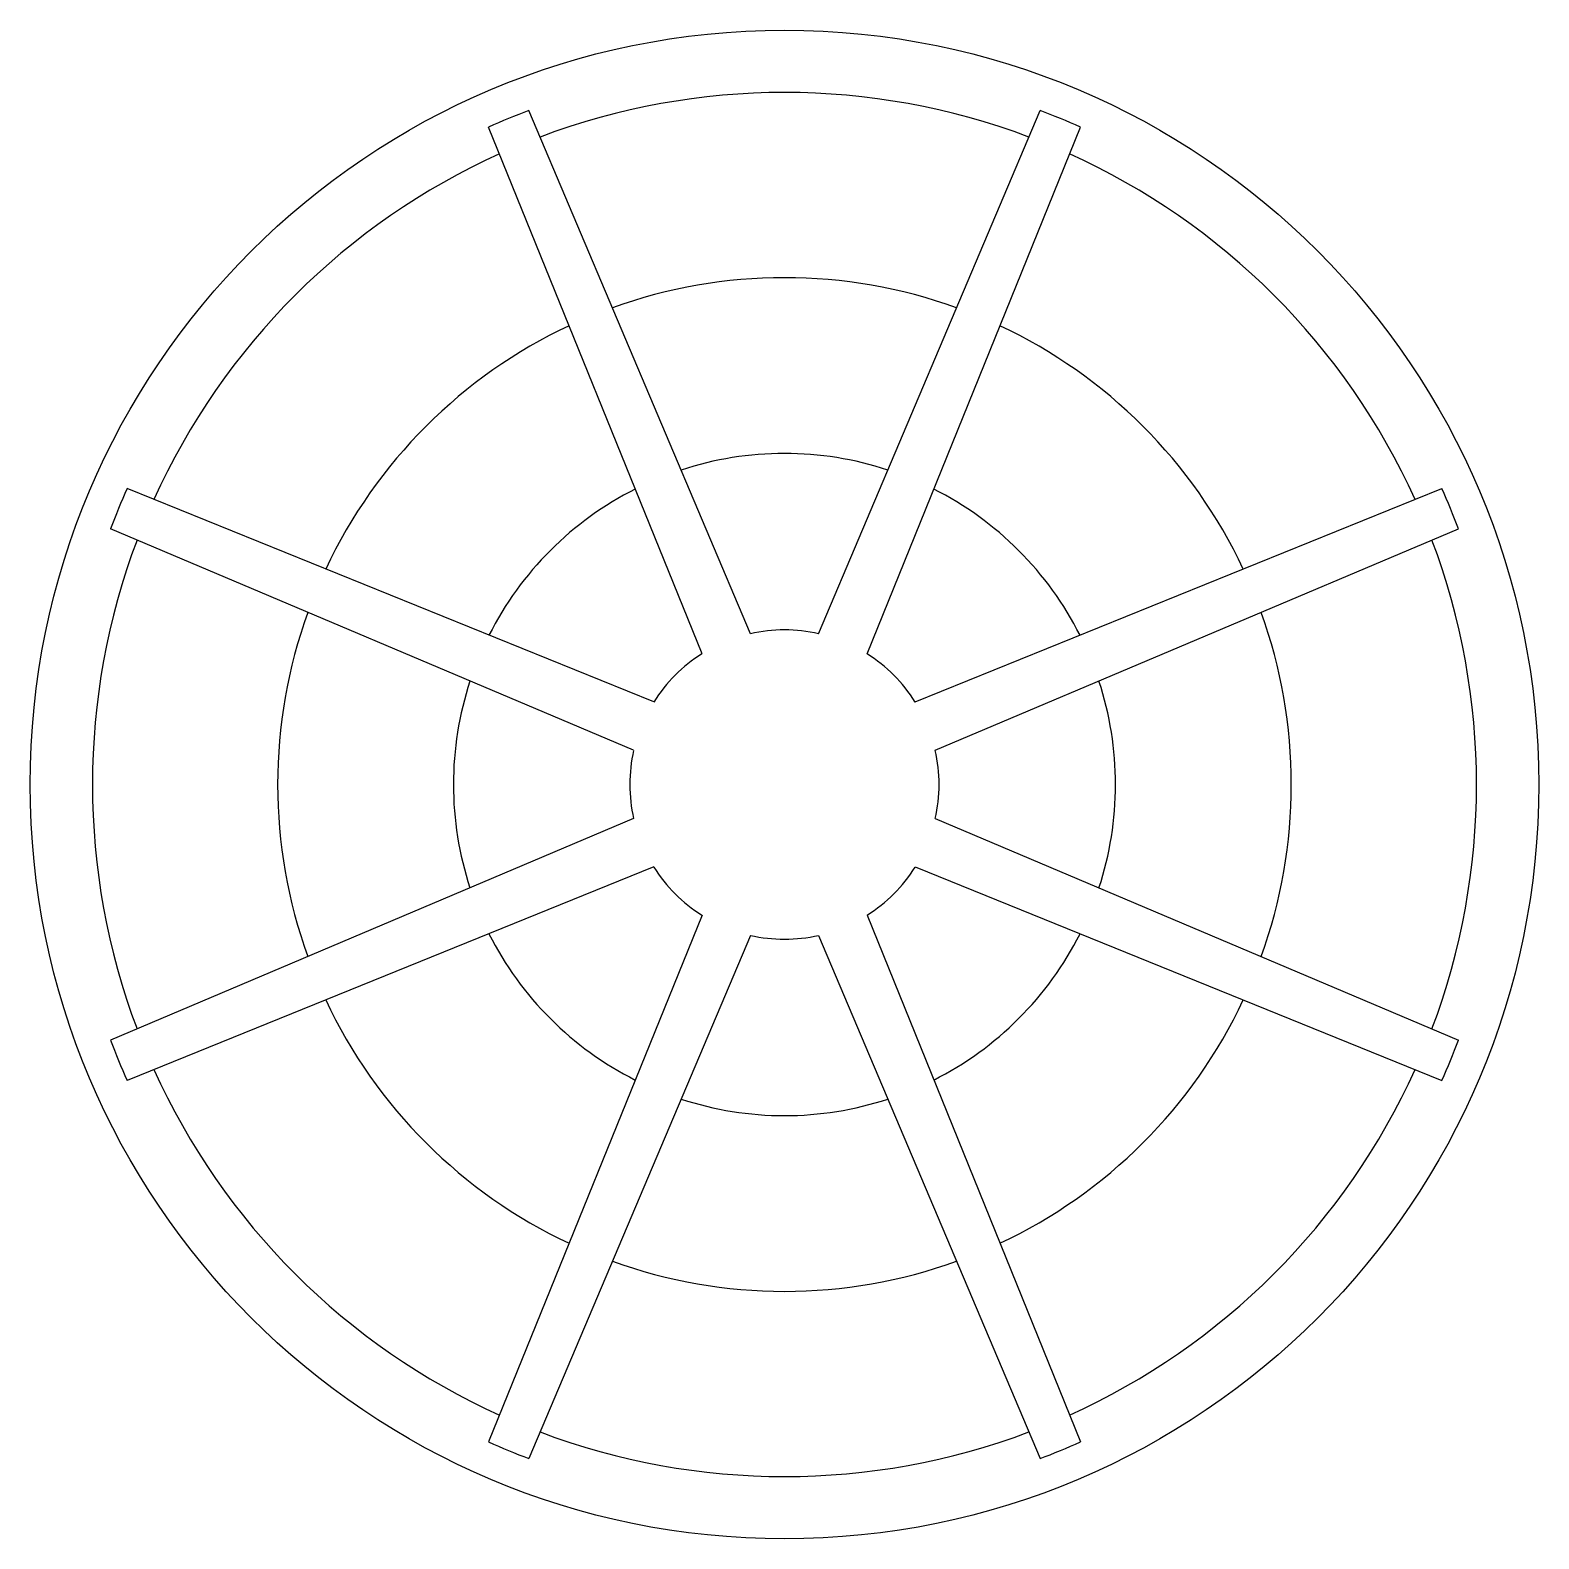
# Model space of a CAD drawing. Header units: millimetres. Extents: x -10149.09 to -10147.26, y -199.96 to -198.14.
import ezdxf

# ---------------------------------------------------------------- set-up
doc = ezdxf.new("R2010")
doc.units = ezdxf.units.MM
doc.layers.add('Tub_água_reservatórios', color=3, linetype='Continuous')

msp = doc.modelspace()

# ---------------------------------------------------------------- linework, layer by layer
at = {"layer": 'Tub_água_reservatórios', "color": 2}
for p, q in [((-10148.2173, -198.866), (-10148.4848, -198.2339)), ((-10148.1349, -198.866), (-10147.8673, -198.2339)), ((-10148.2757, -198.8902), (-10148.5335, -198.2541)), ((-10148.0764, -198.8902), (-10147.8186, -198.2541)), ((-10148.3341, -198.9485), (-10148.9702, -198.6907)), ((-10148.0181, -198.9485), (-10147.382, -198.6907)), ((-10148.3583, -199.0069), (-10148.9903, -198.7394)), ((-10147.9939, -199.0069), (-10147.3618, -198.7394)), ((-10148.3583, -199.0894), (-10148.9903, -199.3569)), ((-10147.9939, -199.0894), (-10147.3618, -199.3569)), ((-10148.3341, -199.1478), (-10148.9702, -199.4056)), ((-10148.0181, -199.1478), (-10147.382, -199.4056)), ((-10148.2757, -199.2062), (-10148.5335, -199.8422)), ((-10148.0764, -199.2062), (-10147.8186, -199.8422)), ((-10148.2173, -199.2304), (-10148.4848, -199.8624)), ((-10148.1349, -199.2304), (-10147.8673, -199.8624))]:
    msp.add_line(p, q, dxfattribs=at)
at = {"layer": 'Tub_água_reservatórios'}
msp.add_circle((-10148.1761, -199.0482), 0.9111, dxfattribs=at)
at = {"layer": 'Tub_água_reservatórios', "color": 1}
for radius, start, end in [(0.8359, 69.3251, 110.6749), (0.8359, 114.3251, 155.6749), (0.8359, 24.3251, 65.6749), (0.6122, 70.1532, 109.8468), (0.6122, 115.1532, 154.8468), (0.6122, 25.1532, 64.8468), (0.3999, 71.7985, 108.2015), (0.3999, 116.7985, 153.2015), (0.3999, 26.7985, 63.2015), (0.8359, 159.3251, 200.6749), (0.8359, 339.3251, 20.6749), (0.6122, 160.1532, 199.8468), (0.6122, 340.1532, 19.8468), (0.3999, 161.7985, 198.2015), (0.3999, 341.7985, 18.2015), (0.3999, 206.7985, 243.2015), (0.3999, 296.7985, 333.2015), (0.6122, 205.1532, 244.8468), (0.6122, 295.1532, 334.8468), (0.8359, 204.3251, 245.6749), (0.8359, 294.3251, 335.6749), (0.3999, 251.7985, 288.2015), (0.6122, 250.1532, 289.8468), (0.8359, 249.3251, 290.6749)]:
    msp.add_arc((-10148.1761, -199.0482), radius, start, end, dxfattribs=at)
at = {"layer": 'Tub_água_reservatórios', "color": 2}
for radius, start, end in [(0.8708, 110.7658, 114.2342), (0.8708, 65.7658, 69.2342), (0.8708, 155.7658, 159.2342), (0.8708, 20.7658, 24.2342), (0.1868, 77.2468, 102.7532), (0.1868, 122.2468, 147.7532), (0.1868, 32.2468, 57.7532), (0.1868, 167.2468, 192.7532), (0.1868, 347.2468, 12.7532), (0.1868, 212.2468, 237.7532), (0.1868, 302.2468, 327.7532), (0.1868, 257.2468, 282.7532), (0.8708, 200.7658, 204.2342), (0.8708, 335.7658, 339.2342), (0.8708, 245.7658, 249.2342), (0.8708, 290.7658, 294.2342)]:
    msp.add_arc((-10148.1761, -199.0482), radius, start, end, dxfattribs=at)

doc.saveas('drawing.dxf')
